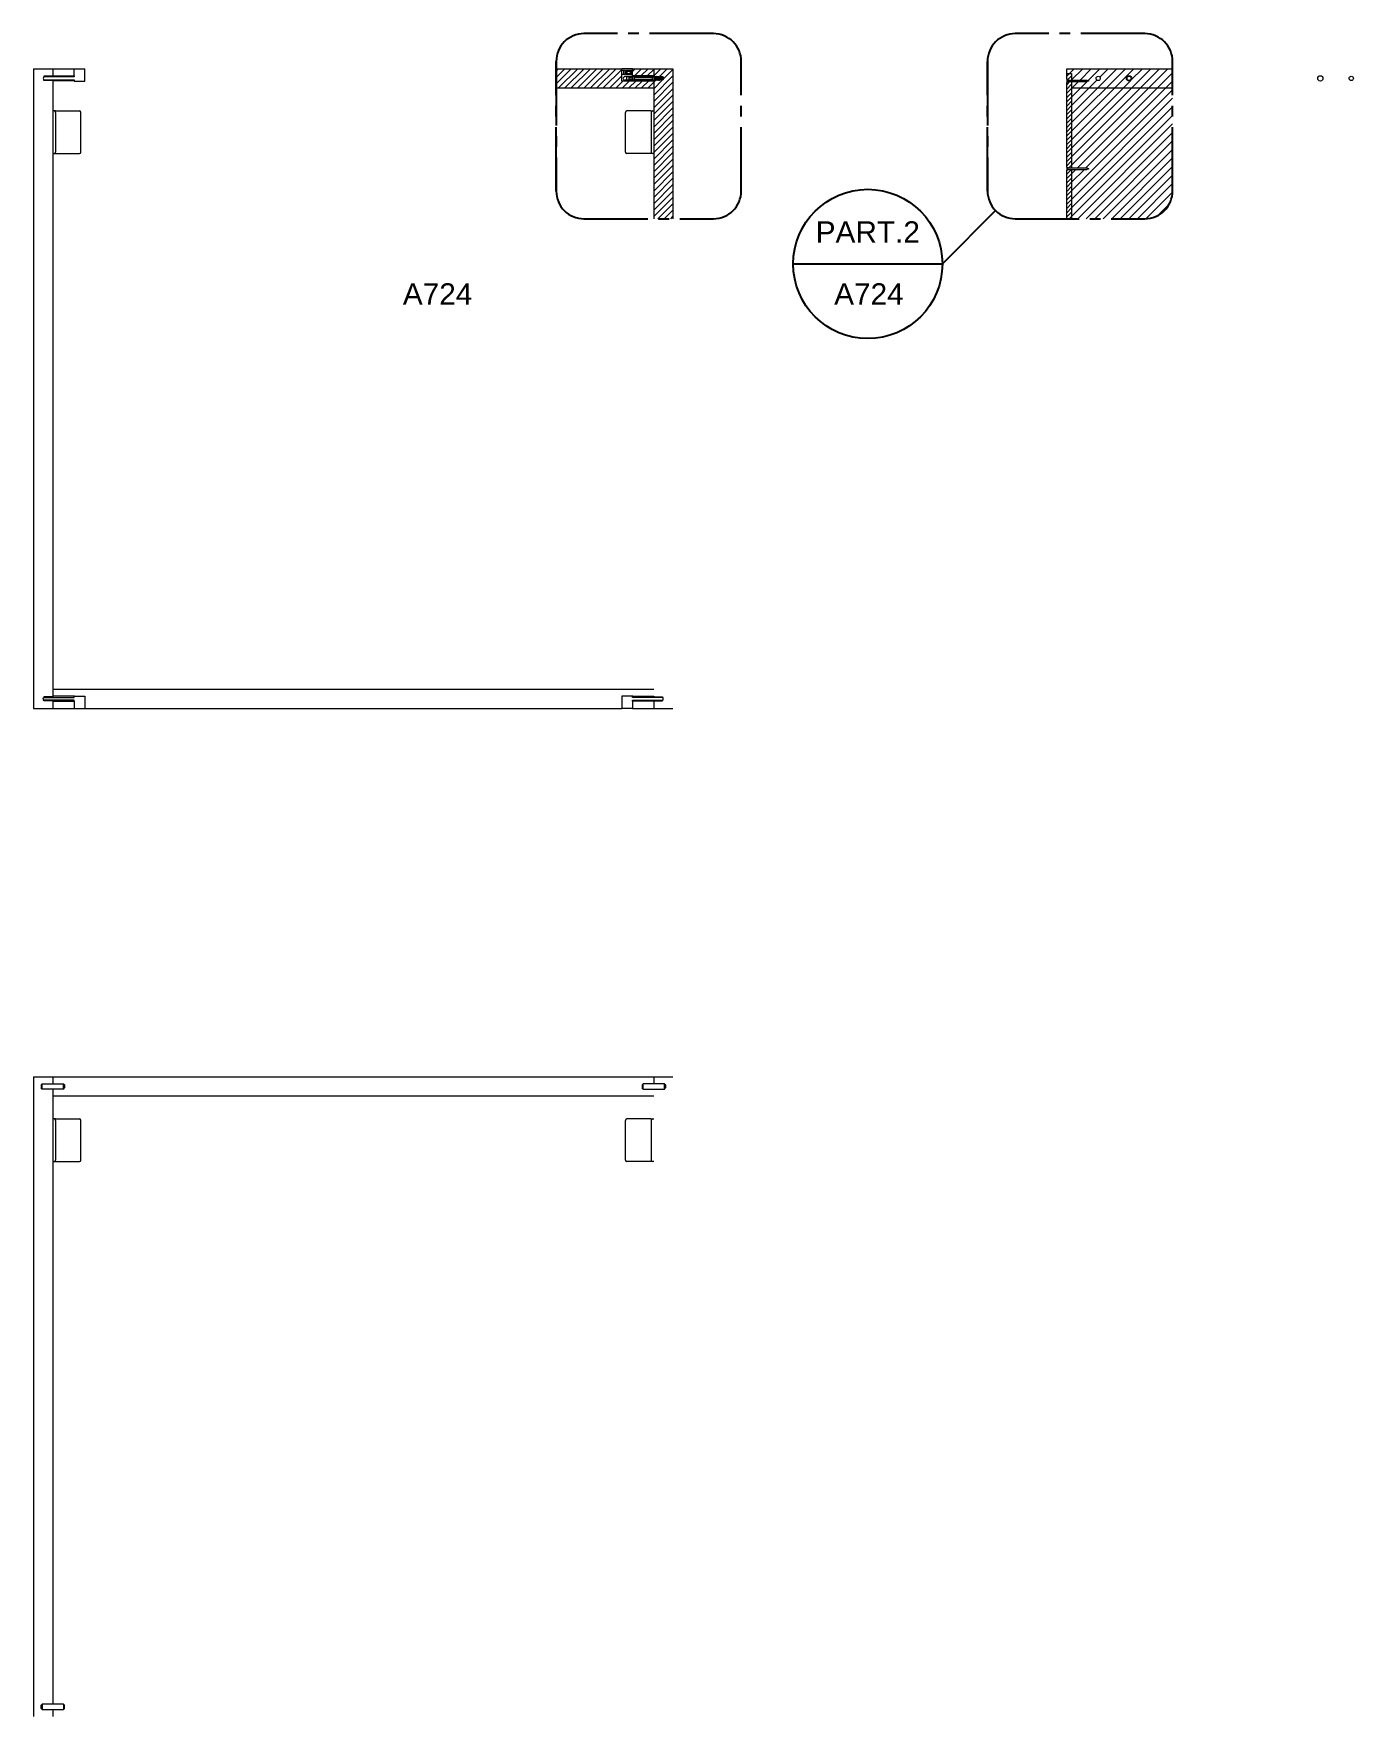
# Model space of a CAD drawing. Header units: centimetres. Extents: x -2268 to 3762, y -1681 to 1458.
# Drawn here: x 1116.4 to 1240.2, y -1598.9 to -1441.1 of the extents above; entities that cross this region are included whole.
import ezdxf
from ezdxf.enums import TextEntityAlignment as Align

# ---------------------------------------------------------------- set-up
doc = ezdxf.new("R2010")
doc.units = ezdxf.units.CM
doc.linetypes.add('CENTER2', pattern=[1.125, 0.75, -0.125, 0.125, -0.125])
doc.layers.get('0').update_dxf_attribs({"color": 5})
for name, color, linetype, lineweight in [('0_Num_Penna__5', 5, 'Continuous', 18), ('0_Num_Penna__6', 6, 'Continuous', 18), ('A-FURN_Num_Penna__252_Num_Penna__252_Num_Penna__3_Num_Penna__252_Num_Penna__252_Num_Penna__252_Num_Penna__252_Num_Penna__252_Num_Penna__252_Num_Penna__252_Num_Penna__252_Num_Penna__252_Num_Penna__252_Num_Penna__252_Num_Penna__5', 5, 'Continuous', 18), ('A-FURN_Num_Penna__252_Num_Penna__252_Num_Penna__3_Num_Penna__252_Num_Penna__252_Num_Penna__252_Num_Penna__252_Num_Penna__252_Num_Penna__252_Num_Penna__252_Num_Penna__252_Num_Penna__252_Num_Penna__252_Num_Penna__252_Num_Penna__6', 6, 'Continuous', 18), ('A-SECT A-MCUT', 7, 'Continuous', 35), ('A-SECT-PATT_Num_Penna__6_Num_Penna__6_Num_Penna__6_Num_Penna__6_Num_Penna__6_Num_Penna__6_Num_Penna__6_Num_Penna__6_Num_Penna__6_Num_Penna__6_Num_Penna__6_Num_Penna__6_Num_Penna__6_Num_Penna__6', 6, 'Continuous', 18), ('INFO_Num_Penna__2_Num_Penna__2_Num_Penna__2_Num_Penna__2_Num_Penna__5', 5, 'Continuous', 18), ('PDF10_Geometry_Num_Penna__7_Num_Penna__7_Num_Penna__7_Num_Penna__7_Num_Penna__7_Num_Penna__7_Num_Penna__7_Num_Penna__6', 6, 'Continuous', 18), ('PDF16_Geometry_Num_Penna__6_Num_Penna__6_Num_Penna__6_Num_Penna__6_Num_Penna__6_Num_Penna__6_Num_Penna__6_Num_Penna__6_Num_Penna__6_Num_Penna__6_Num_Penna__6_Num_Penna__6_Num_Penna__6_Num_Penna__6', 6, 'Continuous', 18), ('PDF22_Geometry_Num_Penna__1_Num_Penna__255_Num_Penna__255_Num_Penna__255_Num_Penna__255_Num_Penna__6', 6, 'Continuous', 18), ('PDF22_Geometry_Num_Penna__1_Num_Penna__255_Num_Penna__5_Num_Penna__5_Num_Penna__5', 5, 'Continuous', 18), ('PDF2_Geometry_Num_Penna__7_Num_Penna__7_Num_Penna__7_Num_Penna__7_Num_Penna__7_Num_Penna__7_Num_Penna__7_Num_Penna__5', 5, 'Continuous', 18), ('PDF2_Geometry_Num_Penna__7_Num_Penna__7_Num_Penna__7_Num_Penna__7_Num_Penna__7_Num_Penna__7_Num_Penna__7_Num_Penna__6', 6, 'Continuous', 18), ('VITE_Num_Penna__5', 5, 'Continuous', 18), ('VITE_Num_Penna__6', 6, 'Continuous', 18)]:
    doc.layers.add(name, color=color, linetype=linetype, lineweight=lineweight)
doc.styles.add('ARIAL', font='Arial.ttf')

msp = doc.modelspace()

# ---------------------------------------------------------------- hatches: boundary and pattern name
at = {"layer": '0_Num_Penna__5', "ltscale": 0.5}
h = msp.add_hatch(dxfattribs=at)
h.set_pattern_fill('JIS_WOOD', color=254, scale=0.6)
h.paths.add_polyline_path([(1171.5598, -1444.3742), (1165.4055, -1444.3742), (1165.4055, -1446.1742), (1174.5598, -1446.1742), (1174.5598, -1445.5028), (1172.5598, -1445.5028), (1172.5598, -1445.5316), (1171.5598, -1445.5316)])
h.paths.add_polyline_path([(1174.5598, -1444.3742), (1172.5598, -1444.3742), (1172.5598, -1445.0456), (1174.5598, -1445.0456)], flags=17)
h.paths.add_polyline_path([(1176.3598, -1444.3742), (1174.5598, -1444.3742), (1174.5598, -1445.0776), (1174.5598, -1445.144), (1174.671, -1445.144), (1174.6916, -1445.0776, -0.19888593), (1174.7138, -1445.0961), (1174.699, -1445.144), (1174.8063, -1445.144), (1174.8269, -1445.0776, -0.19900669), (1174.8491, -1445.0961), (1174.8343, -1445.144), (1174.9416, -1445.144), (1174.9621, -1445.0776, -0.19888752), (1174.9844, -1445.0961), (1174.9696, -1445.144), (1175.0769, -1445.144), (1175.0974, -1445.0776, -0.19894338), (1175.1197, -1445.0961), (1175.1049, -1445.144), (1175.2122, -1445.144), (1175.2327, -1445.0776, -0.19888593), (1175.255, -1445.0961), (1175.2401, -1445.144), (1175.3475, -1445.144), (1175.368, -1445.0776, -0.19900669), (1175.3902, -1445.0961), (1175.3754, -1445.144), (1175.4143, -1445.144, -0.14383162), (1175.446, -1445.1897, -0.16288803), (1175.446, -1445.3587, -0.11630749), (1175.4222, -1445.3975, -0.2006468), (1175.4052, -1445.4047), (1175.2948, -1445.4047), (1175.2751, -1445.4683, -0.19871582), (1175.2462, -1445.471), (1175.2668, -1445.4047), (1175.1595, -1445.4047), (1175.1398, -1445.4683, -0.19928088), (1175.1109, -1445.4709), (1175.1315, -1445.4047), (1175.0242, -1445.4047), (1175.0045, -1445.4683, -0.19833077), (1174.9757, -1445.471), (1174.9962, -1445.4047), (1174.8889, -1445.4047), (1174.8692, -1445.4683, -0.19962762), (1174.8404, -1445.4709), (1174.8609, -1445.4047), (1174.7537, -1445.4047), (1174.734, -1445.4683, -0.19871582), (1174.7051, -1445.471), (1174.7256, -1445.4047), (1174.6184, -1445.4047), (1174.5987, -1445.4683, -0.27719202), (1174.5598, -1445.4661), (1174.5598, -1445.5028), (1174.5598, -1458.4462), (1176.3598, -1458.4462)])
h = msp.add_hatch(dxfattribs=at)
h.set_pattern_fill('JIS_WOOD', color=254, scale=0.8)
h.paths.add_polyline_path([(1223.2564, -1444.3742), (1213.3255, -1444.3742), (1213.3255, -1444.8242), (1213.7755, -1444.8242), (1213.7755, -1445.4269), (1215.2191, -1445.4269), (1215.3855, -1445.4992), (1215.2191, -1445.5715), (1213.7755, -1445.5715), (1213.7755, -1446.1742), (1223.2564, -1446.1742)])
h.paths.add_polyline_path([(1218.9255, -1445.2742, -1), (1219.4255, -1445.2742, -1)], flags=16)
h.paths.add_polyline_path([(1218.9829, -1445.2742, -1), (1219.368, -1445.2742, -1)], flags=0)
h.paths.add_polyline_path([(1216.0755, -1445.2742, -1), (1216.4755, -1445.2742, -1)], flags=16)
h.paths.add_polyline_path([(1223.2564, -1446.1742), (1213.7755, -1446.1742), (1213.7755, -1453.6769), (1215.2191, -1453.6769), (1215.3855, -1453.7492), (1215.2191, -1453.8215), (1213.7755, -1453.8215), (1213.7755, -1458.4462), (1220.6513, -1458.4462, 0.41421356), (1223.2564, -1455.841)])
h = msp.add_hatch(dxfattribs=at)
h.set_pattern_fill('JIS_WOOD', color=254, scale=0.4)
h.paths.add_polyline_path([(1213.7755, -1445.5715), (1213.3855, -1445.5715), (1213.3855, -1445.6492), (1213.3255, -1445.6492), (1213.3255, -1453.5992), (1213.3855, -1453.5992), (1213.3855, -1453.6769), (1213.7755, -1453.6769)])
h.paths.add_polyline_path([(1213.7755, -1444.8242), (1213.3255, -1444.8242), (1213.3255, -1445.3492), (1213.3855, -1445.3492), (1213.3855, -1445.4269), (1213.7755, -1445.4269)])
h.paths.add_polyline_path([(1213.7755, -1453.8215), (1213.3855, -1453.8215), (1213.3855, -1453.8992), (1213.3255, -1453.8992), (1213.3255, -1458.4462), (1213.7755, -1458.4462)])

# ---------------------------------------------------------------- linework, layer by layer
at = {"layer": '0_Num_Penna__5', "color": 6, "ltscale": 0.5}
msp.add_line((1172.5598, -1445.5028), (1172.5598, -1445.5316), dxfattribs=at)
at = {"layer": '0_Num_Penna__5', "ltscale": 0.5}
msp.add_circle((1219.1755, -1445.2742), 0.1926, dxfattribs=at)
at = {"layer": '0_Num_Penna__6', "color": 6, "linetype": 'Continuous', "lineweight": 18}
for p, q in [((1120.1598, -1445.0456), (1120.1598, -1444.3742)), ((1121.1598, -1445.5316), (1121.1598, -1444.3742)), ((1171.5598, -1445.5316), (1171.5598, -1444.3742)), ((1172.5598, -1445.0456), (1172.5598, -1444.3742)), ((1118.1598, -1445.0456), (1120.1598, -1445.0456)), ((1120.1598, -1445.5316), (1120.1598, -1445.5028)), ((1120.1598, -1445.5316), (1121.1598, -1445.5316)), ((1172.5598, -1445.5316), (1171.5598, -1445.5316)), ((1174.5598, -1445.0456), (1172.5598, -1445.0456)), ((1118.1598, -1503.7028), (1120.1598, -1503.7028)), ((1120.1598, -1503.2169), (1121.1598, -1503.2169)), ((1120.1598, -1503.2169), (1120.1598, -1503.2456)), ((1120.1598, -1503.7028), (1120.1598, -1504.3742)), ((1121.1598, -1503.2169), (1121.1598, -1503.2456)), ((1121.1598, -1503.2456), (1121.1598, -1504.3742)), ((1172.5598, -1503.2169), (1171.5598, -1503.2169)), ((1171.5598, -1503.2169), (1171.5598, -1503.2456)), ((1171.5598, -1503.2456), (1171.5598, -1504.3742)), ((1172.5598, -1503.2169), (1172.5598, -1503.2456)), ((1174.5598, -1503.7028), (1172.5598, -1503.7028)), ((1172.5598, -1503.7028), (1172.5598, -1504.3742)), ((1117.1598, -1539.5865), (1117.0598, -1539.6865)), ((1117.0598, -1539.6865), (1117.0598, -1539.9865)), ((1117.1598, -1540.0865), (1117.0598, -1539.9865)), ((1119.1598, -1539.5865), (1119.2598, -1539.6865)), ((1119.1598, -1540.0865), (1119.2598, -1539.9865)), ((1119.2598, -1539.6865), (1119.2598, -1539.9865)), ((1173.5598, -1539.5865), (1173.4598, -1539.6865)), ((1173.4598, -1539.6865), (1173.4598, -1539.9865)), ((1173.5598, -1540.0865), (1173.4598, -1539.9865)), ((1175.5598, -1539.5865), (1175.6598, -1539.6865)), ((1175.5598, -1540.0865), (1175.6598, -1539.9865)), ((1175.6598, -1539.6865), (1175.6598, -1539.9865)), ((1117.1598, -1597.7865), (1117.0598, -1597.8865)), ((1117.0598, -1598.1865), (1117.0598, -1597.8865)), ((1117.1598, -1598.2865), (1117.0598, -1598.1865)), ((1119.1598, -1597.7865), (1119.2598, -1597.8865)), ((1119.1598, -1598.2865), (1119.2598, -1598.1865)), ((1119.2598, -1598.1865), (1119.2598, -1597.8865))]:
    msp.add_line(p, q, dxfattribs=at)
for p in [(1120.1598, -1503.2456), (1172.5598, -1503.2456)]:
    msp.add_point(p, dxfattribs=at)
at = {"layer": 'A-FURN_Num_Penna__252_Num_Penna__252_Num_Penna__3_Num_Penna__252_Num_Penna__252_Num_Penna__252_Num_Penna__252_Num_Penna__252_Num_Penna__252_Num_Penna__252_Num_Penna__252_Num_Penna__252_Num_Penna__252_Num_Penna__252_Num_Penna__5', "color": 5, "linetype": 'Continuous', "lineweight": 18}
for p, q in [((1118.1598, -1445.0776), (1118.1598, -1445.144)), ((1118.1598, -1445.4047), (1118.1598, -1445.4708)), ((1172.7167, -1445.1409), (1172.7167, -1445.4078)), ((1174.4029, -1445.1409), (1174.4029, -1445.4078)), ((1174.5903, -1445.4047), (1174.671, -1445.144)), ((1174.699, -1445.144), (1174.6184, -1445.4047)), ((1174.7256, -1445.4047), (1174.8063, -1445.144)), ((1174.8343, -1445.144), (1174.7537, -1445.4047)), ((1174.8609, -1445.4047), (1174.9416, -1445.144)), ((1174.9696, -1445.144), (1174.8889, -1445.4047)), ((1174.9962, -1445.4047), (1175.0769, -1445.144)), ((1175.1049, -1445.144), (1175.0242, -1445.4047)), ((1175.1315, -1445.4047), (1175.2122, -1445.144)), ((1175.2401, -1445.144), (1175.1595, -1445.4047)), ((1175.2668, -1445.4047), (1175.3475, -1445.144)), ((1175.3754, -1445.144), (1175.2948, -1445.4047)), ((1213.3255, -1445.3492), (1213.3255, -1445.6492)), ((1213.3855, -1445.4269), (1213.3855, -1445.5715)), ((1213.3255, -1453.5992), (1213.3255, -1453.8992)), ((1213.3855, -1453.6769), (1213.3855, -1453.8215)), ((1118.1598, -1503.3437), (1118.1598, -1503.2776)), ((1118.1598, -1503.6708), (1118.1598, -1503.6044)), ((1174.5598, -1503.3437), (1174.5598, -1503.2776)), ((1174.5598, -1503.6708), (1174.5598, -1503.6044))]:
    msp.add_line(p, q, dxfattribs=at)
at = {"layer": 'A-FURN_Num_Penna__252_Num_Penna__252_Num_Penna__3_Num_Penna__252_Num_Penna__252_Num_Penna__252_Num_Penna__252_Num_Penna__252_Num_Penna__252_Num_Penna__252_Num_Penna__252_Num_Penna__252_Num_Penna__252_Num_Penna__252_Num_Penna__5', "color": 6, "linetype": 'Continuous', "lineweight": 18}
for centre in [(1219.1755, -1445.2742), (1237.1255, -1445.2742)]:
    msp.add_circle(centre, 0.25, dxfattribs=at)
at = {"layer": 'A-FURN_Num_Penna__252_Num_Penna__252_Num_Penna__3_Num_Penna__252_Num_Penna__252_Num_Penna__252_Num_Penna__252_Num_Penna__252_Num_Penna__252_Num_Penna__252_Num_Penna__252_Num_Penna__252_Num_Penna__252_Num_Penna__252_Num_Penna__6', "color": 6, "linetype": 'Continuous', "lineweight": 18}
for p, q in [((1118.1598, -1445.0776), (1117.3293, -1445.0776)), ((1117.3293, -1445.0776), (1117.3293, -1445.144)), ((1117.3293, -1445.4708), (1117.3293, -1445.4044)), ((1118.1598, -1445.4708), (1117.3293, -1445.4708)), ((1174.5698, -1445.471), (1174.5903, -1445.4047)), ((1174.6184, -1445.4047), (1174.5987, -1445.4683)), ((1174.671, -1445.144), (1174.6916, -1445.0776)), ((1174.7138, -1445.0961), (1174.699, -1445.144)), ((1174.7051, -1445.471), (1174.7256, -1445.4047)), ((1174.7537, -1445.4047), (1174.734, -1445.4683)), ((1174.8063, -1445.144), (1174.8269, -1445.0776)), ((1174.8491, -1445.0961), (1174.8343, -1445.144)), ((1174.8404, -1445.471), (1174.8609, -1445.4047)), ((1174.8889, -1445.4047), (1174.8692, -1445.4683)), ((1174.9416, -1445.144), (1174.9621, -1445.0776)), ((1174.9844, -1445.0961), (1174.9696, -1445.144)), ((1174.9757, -1445.471), (1174.9962, -1445.4047)), ((1175.0242, -1445.4047), (1175.0045, -1445.4683)), ((1175.0769, -1445.144), (1175.0974, -1445.0776)), ((1175.1197, -1445.0961), (1175.1049, -1445.144)), ((1175.1109, -1445.471), (1175.1315, -1445.4047)), ((1175.1595, -1445.4047), (1175.1398, -1445.4683)), ((1175.2122, -1445.144), (1175.2327, -1445.0776)), ((1175.255, -1445.0961), (1175.2401, -1445.144)), ((1175.2462, -1445.471), (1175.2668, -1445.4047)), ((1175.2948, -1445.4047), (1175.2751, -1445.4683)), ((1175.3475, -1445.144), (1175.368, -1445.0776)), ((1175.3902, -1445.0961), (1175.3754, -1445.144)), ((1213.3255, -1445.3492), (1213.3855, -1445.3492)), ((1213.3255, -1445.6492), (1213.3855, -1445.6492)), ((1213.3855, -1445.3492), (1213.3855, -1445.4269)), ((1213.3855, -1445.4269), (1215.2191, -1445.4269)), ((1213.3855, -1445.5715), (1215.2191, -1445.5715)), ((1213.3855, -1445.5715), (1213.3855, -1445.6492)), ((1213.3255, -1453.5992), (1213.3855, -1453.5992)), ((1213.3855, -1453.5992), (1213.3855, -1453.6769)), ((1213.3855, -1453.6769), (1215.2191, -1453.6769)), ((1213.3855, -1453.8215), (1215.2191, -1453.8215)), ((1213.3855, -1453.8215), (1213.3855, -1453.8992)), ((1213.3255, -1453.8992), (1213.3855, -1453.8992)), ((1118.1598, -1503.2776), (1117.3293, -1503.2776)), ((1117.3293, -1503.2776), (1117.3293, -1503.344)), ((1117.3293, -1503.6708), (1117.3293, -1503.6044)), ((1118.1598, -1503.6708), (1117.3293, -1503.6708)), ((1174.5598, -1503.2776), (1175.3902, -1503.2776)), ((1174.5598, -1503.6708), (1175.3902, -1503.6708)), ((1175.3902, -1503.2776), (1175.3902, -1503.344)), ((1175.3902, -1503.6708), (1175.3902, -1503.6044))]:
    msp.add_line(p, q, dxfattribs=at)
at = {"layer": 'A-SECT A-MCUT', "color": 5}
for p in [(1206.6518, -1457.6832), (1187.6518, -1462.6832)]:
    msp.add_line(p, (1201.6518, -1462.6832), dxfattribs=at)
at = {"layer": 'A-SECT A-MCUT', "color": 5, "linetype": 'CENTER2', "ltscale": 8}
for points in [[(1165.4055, -1455.841, 0.41421356), (1168.0106, -1458.4462), (1180.1679, -1458.4462, 0.41421356), (1182.7731, -1455.841), (1182.7731, -1443.6837, 0.41421356), (1180.1679, -1441.0786), (1168.0106, -1441.0786, 0.41421356), (1165.4055, -1443.6837), (1165.4055, -1455.841), (1165.4055, -1443.6837)], [(1205.8888, -1455.841, 0.41421356), (1208.4939, -1458.4462), (1220.6513, -1458.4462, 0.41421356), (1223.2564, -1455.841), (1223.2564, -1443.6837, 0.41421356), (1220.6513, -1441.0786), (1208.4939, -1441.0786, 0.41421356), (1205.8888, -1443.6837), (1205.8888, -1455.841), (1205.8888, -1443.6837)]]:
    msp.add_lwpolyline(points, format="xyb", dxfattribs=at)
at = {"layer": 'A-SECT A-MCUT', "color": 5}
msp.add_circle((1194.6518, -1462.6832), 7, dxfattribs=at)
at = {"layer": 'A-SECT-PATT_Num_Penna__6_Num_Penna__6_Num_Penna__6_Num_Penna__6_Num_Penna__6_Num_Penna__6_Num_Penna__6_Num_Penna__6_Num_Penna__6_Num_Penna__6_Num_Penna__6_Num_Penna__6_Num_Penna__6_Num_Penna__6', "color": 6, "linetype": 'Continuous', "lineweight": 18}
for p, q in [((1116.3598, -1444.3742), (1118.1598, -1444.3742)), ((1116.3598, -1444.3742), (1116.3598, -1504.3742)), ((1118.1598, -1444.3742), (1118.1598, -1445.0776)), ((1118.1598, -1444.3742), (1120.1598, -1444.3742)), ((1165.4055, -1444.3742), (1171.5598, -1444.3742)), ((1172.5598, -1444.3742), (1174.5598, -1444.3742)), ((1174.5598, -1444.3742), (1174.5598, -1445.0776)), ((1174.5598, -1444.3742), (1176.3598, -1444.3742)), ((1176.3598, -1444.3742), (1176.3598, -1458.4462)), ((1118.1598, -1445.5028), (1118.1598, -1503.2776)), ((1174.5598, -1445.4708), (1174.5598, -1458.4462)), ((1213.7755, -1444.8242), (1213.7755, -1445.4269)), ((1213.7755, -1445.5715), (1213.7755, -1453.6769)), ((1213.7755, -1453.8215), (1213.7755, -1458.4462)), ((1118.1598, -1502.5742), (1174.5598, -1502.5742)), ((1116.3598, -1504.3742), (1171.5598, -1504.3742)), ((1118.1598, -1503.2456), (1118.1598, -1503.2776)), ((1118.1598, -1503.7028), (1118.1598, -1504.3742)), ((1172.5598, -1504.3742), (1176.3598, -1504.3742)), ((1174.5598, -1503.2456), (1174.5598, -1503.2776)), ((1174.5598, -1503.6708), (1174.5598, -1504.3742)), ((1116.3598, -1538.9365), (1118.1598, -1538.9365)), ((1116.3598, -1538.9365), (1116.3598, -1598.9365)), ((1118.1598, -1538.9365), (1118.1598, -1539.5865)), ((1118.1598, -1538.9365), (1174.5598, -1538.9365)), ((1174.5598, -1538.9365), (1174.5598, -1539.5865)), ((1174.5598, -1538.9365), (1176.3598, -1538.9365)), ((1118.1598, -1540.0865), (1118.1598, -1597.7865)), ((1118.1598, -1598.2865), (1118.1598, -1598.9365))]:
    msp.add_line(p, q, dxfattribs=at)
at = {"layer": 'INFO_Num_Penna__2_Num_Penna__2_Num_Penna__2_Num_Penna__2_Num_Penna__5', "color": 5, "linetype": 'Continuous', "lineweight": 18}
for p, q in [((1118.4266, -1448.3239), (1118.1598, -1448.3239)), ((1118.4098, -1448.4642), (1118.4098, -1452.1836)), ((1118.4266, -1448.3239), (1120.6721, -1448.3239)), ((1120.8017, -1452.1836), (1120.8017, -1448.4642)), ((1171.9179, -1452.1836), (1171.9179, -1448.4642)), ((1174.293, -1448.3239), (1172.0475, -1448.3239)), ((1174.293, -1448.3239), (1174.5598, -1448.3239)), ((1174.3098, -1448.4642), (1174.3098, -1452.1836)), ((1118.1598, -1452.3239), (1118.4266, -1452.3239)), ((1118.4266, -1452.3239), (1120.6721, -1452.3239)), ((1174.293, -1452.3239), (1172.0475, -1452.3239)), ((1174.5598, -1452.3239), (1174.293, -1452.3239)), ((1118.4266, -1542.8862), (1118.1598, -1542.8862)), ((1118.4098, -1543.0265), (1118.4098, -1546.7459)), ((1118.4266, -1542.8862), (1120.6721, -1542.8862)), ((1120.8017, -1546.7459), (1120.8017, -1543.0265)), ((1171.9179, -1546.7459), (1171.9179, -1543.0265)), ((1174.293, -1542.8862), (1172.0475, -1542.8862)), ((1174.293, -1542.8862), (1174.5598, -1542.8862)), ((1174.3098, -1543.0265), (1174.3098, -1546.7459)), ((1118.1598, -1546.8862), (1118.4266, -1546.8862)), ((1118.4266, -1546.8862), (1120.6721, -1546.8862)), ((1174.293, -1546.8862), (1172.0475, -1546.8862)), ((1174.5598, -1546.8862), (1174.293, -1546.8862))]:
    msp.add_line(p, q, dxfattribs=at)
for centre, start, end in [((1118.2679, -1448.4653), 0.438313, 85.025899), ((1120.6598, -1448.4653), 0.438313, 85.025899), ((1172.0598, -1448.4653), 94.974101, 179.561687), ((1174.4517, -1448.4653), 94.974101, 179.561687), ((1118.2679, -1452.1825), 274.974101, 359.561687), ((1120.6598, -1452.1825), 274.974101, 359.561687), ((1172.0598, -1452.1825), 180.438313, 265.025899), ((1174.4517, -1452.1825), 180.438313, 265.025899), ((1118.2679, -1543.0275), 0.438313, 85.025899), ((1120.6598, -1543.0275), 0.438313, 85.025899), ((1172.0598, -1543.0275), 94.974101, 179.561687), ((1174.4517, -1543.0275), 94.974101, 179.561687), ((1118.2679, -1546.7448), 274.974101, 359.561687), ((1120.6598, -1546.7448), 274.974101, 359.561687), ((1172.0598, -1546.7448), 180.438313, 265.025899), ((1174.4517, -1546.7448), 180.438313, 265.025899)]:
    msp.add_arc(centre, 0.1419, start, end, dxfattribs=at)
at = {"layer": 'PDF10_Geometry_Num_Penna__7_Num_Penna__7_Num_Penna__7_Num_Penna__7_Num_Penna__7_Num_Penna__7_Num_Penna__7_Num_Penna__6', "color": 6, "linetype": 'Continuous', "lineweight": 18, "flags": 128}
for points in [[(1215.2191, -1445.4269), (1215.3855, -1445.4992)], [(1215.3855, -1445.4992), (1215.2191, -1445.5715)], [(1215.2191, -1453.6769), (1215.3855, -1453.7492)], [(1215.3855, -1453.7492), (1215.2191, -1453.8215)]]:
    msp.add_lwpolyline(points, dxfattribs=at)
at = {"layer": 'PDF16_Geometry_Num_Penna__6_Num_Penna__6_Num_Penna__6_Num_Penna__6_Num_Penna__6_Num_Penna__6_Num_Penna__6_Num_Penna__6_Num_Penna__6_Num_Penna__6_Num_Penna__6_Num_Penna__6_Num_Penna__6_Num_Penna__6', "color": 6, "linetype": 'Continuous', "lineweight": 18}
for p, q in [((1213.3255, -1444.3742), (1223.2564, -1444.3742)), ((1213.3255, -1445.3492), (1213.3255, -1444.3742)), ((1118.1598, -1445.0456), (1118.1598, -1445.0776)), ((1174.5598, -1445.0456), (1174.5598, -1445.0776)), ((1174.5598, -1445.0456), (1174.5598, -1445.144)), ((1174.5598, -1445.4047), (1174.5598, -1445.5028)), ((1213.3255, -1444.8242), (1213.7755, -1444.8242)), ((1213.3255, -1453.5992), (1213.3255, -1445.6492)), ((1165.4055, -1446.1742), (1174.5598, -1446.1742)), ((1213.7755, -1446.1742), (1223.2564, -1446.1742)), ((1213.3255, -1458.4462), (1213.3255, -1453.8992)), ((1118.1598, -1503.7028), (1118.1598, -1503.6708)), ((1174.5598, -1503.7028), (1174.5598, -1503.6708)), ((1118.1598, -1540.7365), (1174.5598, -1540.7365))]:
    msp.add_line(p, q, dxfattribs=at)
at = {"layer": 'PDF22_Geometry_Num_Penna__1_Num_Penna__255_Num_Penna__255_Num_Penna__255_Num_Penna__255_Num_Penna__6', "color": 6, "linetype": 'Continuous', "lineweight": 18}
msp.add_line((1118.1598, -1445.4708), (1118.1598, -1445.5028), dxfattribs=at)
at = {"layer": 'PDF22_Geometry_Num_Penna__1_Num_Penna__255_Num_Penna__5_Num_Penna__5_Num_Penna__5', "color": 6, "linetype": 'Continuous', "lineweight": 18}
for centre in [(1216.2755, -1445.2742), (1240.0255, -1445.2742)]:
    msp.add_circle(centre, 0.2, dxfattribs=at)
at = {"layer": 'PDF2_Geometry_Num_Penna__7_Num_Penna__7_Num_Penna__7_Num_Penna__7_Num_Penna__7_Num_Penna__7_Num_Penna__7_Num_Penna__5', "color": 5, "linetype": 'Continuous', "lineweight": 18, "flags": 128}
for points in [[(1120.1598, -1445.144), (1117.3293, -1445.144)], [(1117.3293, -1445.4047), (1120.1598, -1445.4047)], [(1117.3293, -1503.3437), (1120.1598, -1503.3437)], [(1120.1598, -1503.6044), (1117.3293, -1503.6044)], [(1175.3903, -1503.3437), (1172.5598, -1503.3437)], [(1172.5598, -1503.6044), (1175.3902, -1503.6044)]]:
    msp.add_lwpolyline(points, dxfattribs=at)
at = {"layer": 'PDF2_Geometry_Num_Penna__7_Num_Penna__7_Num_Penna__7_Num_Penna__7_Num_Penna__7_Num_Penna__7_Num_Penna__7_Num_Penna__6', "color": 6, "linetype": 'Continuous', "lineweight": 18, "flags": 128}
for points in [[(1117.3293, -1445.144), (1117.3144, -1445.144, 0.19953036), (1117.2975, -1445.151, 0.11687713), (1117.2736, -1445.1897, 0.16288803), (1117.2736, -1445.3587, 0.11683184), (1117.2975, -1445.3977, 0.19841798), (1117.3144, -1445.4047), (1117.3293, -1445.4047)], [(1174.5987, -1445.4683, -0.19928094), (1174.5698, -1445.471)], [(1174.6916, -1445.0776, -0.19894035), (1174.7138, -1445.0961)], [(1174.734, -1445.4683, -0.19871582), (1174.7051, -1445.471)], [(1174.8269, -1445.0776, -0.19900669), (1174.8491, -1445.0961)], [(1174.8692, -1445.4683, -0.19962767), (1174.8404, -1445.4709)], [(1174.9621, -1445.0776, -0.19889842), (1174.9844, -1445.0961)], [(1175.0046, -1445.4683, -0.19851381), (1174.9757, -1445.471)], [(1175.0974, -1445.0776, -0.19895428), (1175.1197, -1445.0961)], [(1175.1398, -1445.4683, -0.19928094), (1175.1109, -1445.4709)], [(1175.2327, -1445.0776, -0.19894035), (1175.255, -1445.0961)], [(1175.2751, -1445.4683, -0.19871582), (1175.2462, -1445.471)], [(1175.3754, -1445.144), (1175.4052, -1445.144, -0.19953036), (1175.4221, -1445.151, -0.11687713), (1175.446, -1445.1897, -0.16288803), (1175.446, -1445.3587, -0.11683184), (1175.4221, -1445.3977, -0.19841798), (1175.4052, -1445.4047), (1175.2948, -1445.4047)], [(1175.368, -1445.0776, -0.19900669), (1175.3902, -1445.0961)], [(1117.3293, -1503.6044), (1117.3144, -1503.6044, -0.19953036), (1117.2975, -1503.5974, -0.11687713), (1117.2736, -1503.5587, -0.16288803), (1117.2736, -1503.3897, -0.11683184), (1117.2975, -1503.3507, -0.19841798), (1117.3144, -1503.3437), (1117.3293, -1503.3437)], [(1175.3902, -1503.6044), (1175.4052, -1503.6044, 0.19953036), (1175.4221, -1503.5974, 0.11687713), (1175.446, -1503.5587, 0.16288803), (1175.446, -1503.3897, 0.11683184), (1175.4221, -1503.3507, 0.19841798), (1175.4052, -1503.3437), (1175.3902, -1503.3437)]]:
    msp.add_lwpolyline(points, format="xyb", dxfattribs=at)
for points in [[(1174.5598, -1445.144), (1174.671, -1445.144)], [(1174.5903, -1445.4047), (1174.5598, -1445.4047)], [(1174.7256, -1445.4047), (1174.6184, -1445.4047)], [(1174.699, -1445.144), (1174.8063, -1445.144)], [(1174.8609, -1445.4047), (1174.7537, -1445.4047)], [(1174.8343, -1445.144), (1174.9416, -1445.144)], [(1174.9962, -1445.4047), (1174.8889, -1445.4047)], [(1174.9696, -1445.144), (1175.0769, -1445.144)], [(1175.1315, -1445.4047), (1175.0242, -1445.4047)], [(1175.1049, -1445.144), (1175.2122, -1445.144)], [(1175.2668, -1445.4047), (1175.1595, -1445.4047)], [(1175.2401, -1445.144), (1175.3475, -1445.144)], [(1117.1598, -1539.5865), (1119.1598, -1539.5865)], [(1119.1598, -1540.0865), (1117.1598, -1540.0865)], [(1175.5598, -1539.5865), (1173.5598, -1539.5865)], [(1173.5598, -1540.0865), (1175.5598, -1540.0865)], [(1119.1598, -1597.7865), (1117.1598, -1597.7865)], [(1117.1598, -1598.2865), (1119.1598, -1598.2865)]]:
    msp.add_lwpolyline(points, dxfattribs=at)
at = {"layer": 'VITE_Num_Penna__5', "color": 5, "linetype": 'Continuous', "lineweight": 18}
for p, q in [((1120.1598, -1444.3742), (1121.1598, -1444.3742)), ((1172.5598, -1444.3742), (1171.5598, -1444.3742)), ((1120.1598, -1445.0456), (1120.1598, -1445.144)), ((1120.1598, -1445.4047), (1120.1598, -1445.5028)), ((1171.9237, -1444.5442), (1171.5598, -1444.5442)), ((1171.9237, -1444.9235), (1171.5598, -1444.9235)), ((1171.7095, -1444.5442), (1171.7095, -1444.9235)), ((1172.5598, -1445.0962), (1171.8795, -1445.0962)), ((1172.5598, -1445.4533), (1171.8795, -1445.4533)), ((1171.9237, -1444.9235), (1171.9237, -1444.5442)), ((1171.9578, -1444.9235), (1171.9578, -1444.5442)), ((1172.5598, -1444.5442), (1171.9578, -1444.5442)), ((1172.5598, -1444.9235), (1171.9578, -1444.9235)), ((1172.0258, -1444.6199), (1172.0258, -1444.8478)), ((1172.3557, -1444.6199), (1172.0258, -1444.6199)), ((1172.3557, -1444.8478), (1172.0258, -1444.8478)), ((1172.0496, -1445.4533), (1172.0496, -1445.0962)), ((1172.0496, -1445.0962), (1172.2197, -1445.0962)), ((1172.0496, -1445.4533), (1172.2197, -1445.4533)), ((1172.2197, -1445.0962), (1172.2197, -1445.4533)), ((1172.2197, -1445.2067), (1172.5598, -1445.2067)), ((1172.2197, -1445.3428), (1172.5598, -1445.3428)), ((1172.3557, -1444.6199), (1172.3557, -1444.8478)), ((1172.4101, -1444.5442), (1172.4101, -1444.9235)), ((1172.4101, -1445.0962), (1172.4101, -1445.2067)), ((1172.4101, -1445.3428), (1172.4101, -1445.4533)), ((1172.5598, -1445.0456), (1172.5598, -1445.5028)), ((1172.7167, -1445.1409), (1172.5598, -1445.0456)), ((1172.7167, -1445.4078), (1172.5598, -1445.5028)), ((1172.6205, -1445.0825), (1174.5052, -1445.0788)), ((1174.4949, -1445.4635), (1172.6234, -1445.4643)), ((1172.7156, -1445.4085), (1174.4029, -1445.4077)), ((1172.7167, -1445.141), (1174.4029, -1445.1409)), ((1174.4029, -1445.198), (1172.7167, -1445.198)), ((1172.7167, -1445.3504), (1174.4052, -1445.3504)), ((1174.4029, -1445.1409), (1174.5598, -1445.0456)), ((1174.4029, -1445.4078), (1174.5598, -1445.5028)), ((1174.5598, -1445.144), (1174.5598, -1445.4047)), ((1120.1598, -1503.3437), (1120.1598, -1503.2456)), ((1120.1598, -1503.7028), (1120.1598, -1503.6044)), ((1120.1598, -1504.3742), (1121.1598, -1504.3742)), ((1172.5598, -1504.3742), (1171.5598, -1504.3742)), ((1172.5598, -1503.3437), (1172.5598, -1503.2456)), ((1172.5598, -1503.7028), (1172.5598, -1503.6044))]:
    msp.add_line(p, q, dxfattribs=at)
at = {"layer": 'VITE_Num_Penna__5', "color": 5, "linetype": 'Continuous', "lineweight": 18, "flags": 128}
for points in [[(1117.1598, -1540.0865), (1117.1598, -1539.5865)], [(1119.1598, -1540.0865), (1119.1598, -1539.5865)], [(1173.5598, -1540.0865), (1173.5598, -1539.5865)], [(1175.5598, -1540.0865), (1175.5598, -1539.5865)], [(1117.1598, -1597.7865), (1117.1598, -1598.2865)], [(1119.1598, -1597.7865), (1119.1598, -1598.2865)]]:
    msp.add_lwpolyline(points, dxfattribs=at)
at = {"layer": 'VITE_Num_Penna__5', "color": 5, "linetype": 'Continuous', "lineweight": 18}
msp.add_arc((1171.8795, -1445.2747), 0.1786, 90, 270, dxfattribs=at)
for p in [(1120.1598, -1503.2456), (1172.5598, -1503.2456)]:
    msp.add_point(p, dxfattribs=at)
at = {"layer": 'VITE_Num_Penna__6', "color": 6, "linetype": 'Continuous', "lineweight": 18}
for p, q in [((1120.1598, -1445.5028), (1118.1598, -1445.5028)), ((1172.5598, -1445.5028), (1174.5598, -1445.5028)), ((1120.1598, -1503.2456), (1118.1598, -1503.2456)), ((1172.5598, -1503.2456), (1174.5598, -1503.2456))]:
    msp.add_line(p, q, dxfattribs=at)

# ---------------------------------------------------------------- texts
at = {"color": 3, "style": 'ARIAL'}
msp.add_attdef('PART.2', text='1', height=2, dxfattribs=at).set_placement((1194.6518, -1458.6832), align=Align.TOP_CENTER)
for p in [(1151.0131, -1466.4975), (1191.4965, -1466.4975)]:
    msp.add_attdef('A724', p, '', height=2, dxfattribs=at)

doc.saveas('drawing.dxf')
